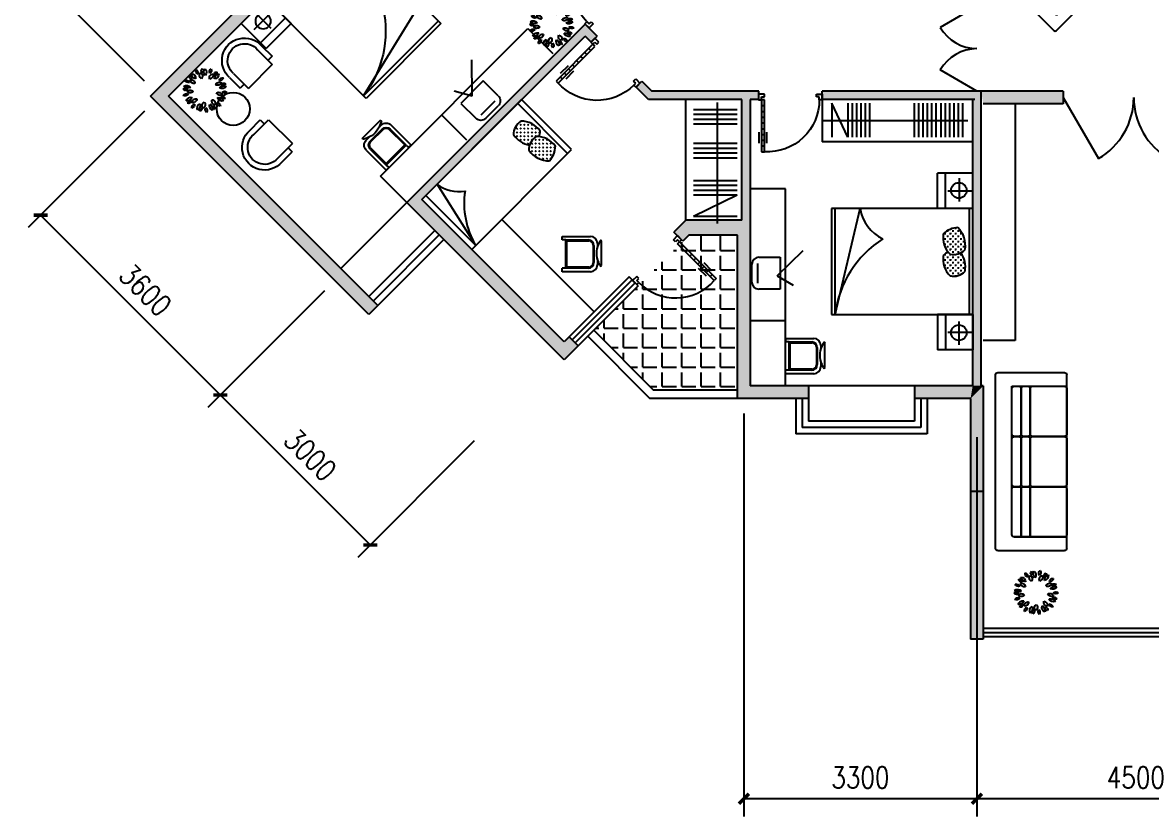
# Model space of a CAD drawing. Header units: millimetres. Extents: x 1356 to 40183, y 573 to 20768.
# Drawn here: x 1356 to 17340, y 573 to 11805 of the extents above; entities that cross this region are included whole.
import ezdxf
from ezdxf.enums import TextEntityAlignment as Align

# ---------------------------------------------------------------- set-up
doc = ezdxf.new("R2010")
doc.units = ezdxf.units.MM
for name, color, linetype in [('BL', 7, 'Continuous'), ('DIM', 15, 'Continuous'), ('H', 13, 'Continuous'), ('J', 7, 'Continuous'), ('OA_FURNITURE', 7, 'Continuous'), ('PUB_H', 13, 'Continuous'), ('W', 2, 'Continuous'), ('WALL', 4, 'Continuous'), ('WINDOW_TEXT', 7, 'Continuous')]:
    doc.layers.add(name, color=color, linetype=linetype)
doc.styles.add('DIM_FONT', font='SIMPLEX.shx', dxfattribs={"width": 0.8})
doc.styles.add('SIMPLEX', font='SIMPLEX.SHX')
doc.styles.get("Standard").update_dxf_attribs({"font": 'arial.ttf'})
doc.dimstyles.new('DIMN', dxfattribs={"dimtxt": 300, "dimasz": 1, "dimexe": 250, "dimexo": 300, "dimgap": 150, "dimtad": 1, "dimdec": 0, "dimdsep": 46, "dimtxsty": 'DIM_FONT', "dimblk": '_DIMX', "dimblk1": 'ARCHTICK', "dimblk2": 'ARCHTICK', "dimcen": 0.1, "dimclrt": 7, "dimadec": 0, "dimazin": 0, "dimtfac": 1, "dimtdec": 0, "dimtix": 1, "dimtmove": 2, "dimatfit": 3, "dimldrblk": '_DIMX', "dimfxl": 1, "dimtolj": 1, "dimtzin": 0, "dimarcsym": 0})

# ---------------------------------------------------------------- blocks, each defined once
blk = doc.blocks.new('_DIMX')
at = {"const_width": 50}
blk.add_lwpolyline([(-70, -70), (70, 70)], dxfattribs=at)
blk = doc.blocks.new('*D70')
at = {"layer": 'DEFPOINTS', "color": 0, "transparency": 16777216}
for p in [(14869, 6241), (19369, 6241), (14869, 823)]:
    blk.add_point(p, dxfattribs=at)
at = {"layer": 'DIM', "color": 0, "lineweight": -2, "transparency": 16777216}
for p, q in [((14869, 5941), (14869, 573)), ((19369, 5941), (19369, 573)), ((19368, 823), (14870, 823))]:
    blk.add_line(p, q, dxfattribs=at)
at = {"layer": 'DIM', "color": 0, "lineweight": -2, "transparency": 16777216, "rotation": 180}
blk.add_blockref('_DIMX', (14869, 823), dxfattribs=at)
at = {"layer": 'DIM', "color": 0, "lineweight": -2, "transparency": 16777216}
blk.add_blockref('_DIMX', (19369, 823), dxfattribs=at)
at = {"layer": 'DIM', "color": 7, "transparency": 16777216, "insert": (17119, 1123), "char_height": 300, "attachment_point": 5, "style": 'DIM_FONT'}
blk.add_mtext('\\A1;4500', dxfattribs=at)
blk = doc.blocks.new('_ARCHTICK')
at = {"color": 0, "linetype": 'ByBlock', "const_width": 0.15}
blk.add_lwpolyline([(-0.5, -0.5), (0.5, 0.5)], dxfattribs=at)
blk = doc.blocks.new('*D71')
at = {"layer": 'DEFPOINTS', "color": 0, "transparency": 16777216}
for p in [(11569, 6576), (14869, 6241), (11569, 823)]:
    blk.add_point(p, dxfattribs=at)
at = {"layer": 'DIM', "color": 0, "lineweight": -2, "transparency": 16777216}
for p, q in [((11569, 6276), (11569, 573)), ((14869, 5941), (14869, 573)), ((14868, 823), (11570, 823))]:
    blk.add_line(p, q, dxfattribs=at)
at = {"layer": 'DIM', "color": 0, "lineweight": -2, "transparency": 16777216, "rotation": 180}
blk.add_blockref('_DIMX', (11569, 823), dxfattribs=at)
at = {"layer": 'DIM', "color": 0, "lineweight": -2, "transparency": 16777216}
blk.add_blockref('_DIMX', (14869, 823), dxfattribs=at)
at = {"layer": 'DIM', "color": 7, "transparency": 16777216, "insert": (13219, 1123), "char_height": 300, "attachment_point": 5, "style": 'DIM_FONT'}
blk.add_mtext('\\A1;3300', dxfattribs=at)
blk = doc.blocks.new('M_F22')
for centre, radius, start, end in [((-1680, 1042), 339, 2.86392, 98.57818), ((-1340, 1458), 399, 191.70154, 269.74057), ((-745, 1661), 486, 170.70899, 259.10644), ((-1409, 1198), 573, 358.65709, 71.15834), ((-704, 1829), 307, 163.4613, 255.43295), ((-1018, 1651), 266, 333.31145, 85.5828), ((-242, 1523), 417, 160.50355, 255.32847), ((-684, 1289), 376, 333.2488, 82.58322), ((-63, 1991), 399, 151.70154, 229.74057), ((-591, 1891), 339, 322.86392, 58.57818), ((523, 1764), 486, 130.70899, 219.10644), ((-284, 1836), 573, 318.65709, 31.15834), ((662, 1865), 307, 123.4613, 215.43295), ((819, 1335), 417, 120.50355, 215.32847), ((307, 1931), 266, 293.31145, 45.5828), ((331, 1439), 376, 293.2488, 42.58322), ((1257, 1578), 399, 111.70154, 189.74057), ((788, 1841), 339, 282.86392, 18.57818), ((1560, 1027), 486, 90.70899, 179.10644), ((988, 1601), 573, 278.65709, 351.15834), ((1732, 1016), 307, 83.4613, 175.43295), ((1502, 1294), 266, 253.31145, 5.5828), ((-1969, -307), 339, 42.86392, 138.57818), ((-1861, -14), 573, 38.65709, 111.15834), ((-1651, 768), 486, 210.70899, 299.10644), ((-1853, 584), 266, 13.31145, 125.5828), ((-1727, 923), 307, 203.4613, 295.43295), ((-1364, 522), 376, 13.2488, 122.58322), ((-1177, 985), 417, 200.50355, 295.32847), ((1511, 508), 417, 80.50355, 175.32847), ((1204, 902), 376, 253.2488, 2.58322), ((1881, -204), 486, 50.70899, 139.10644), ((1812, 603), 573, 238.65709, 311.15834), ((2003, 413), 399, 71.70154, 149.74057), ((1813, 916), 339, 242.86392, 338.57818), ((-1976, 230), 399, 231.70154, 309.74057), ((-1807, -769), 266, 53.31145, 165.5828), ((-1928, -429), 307, 243.4613, 335.43295), ((-1429, -1233), 573, 78.65709, 151.15834), ((-1770, -498), 486, 250.70899, 339.10644), ((-1393, -503), 376, 53.2488, 162.58322), ((-1547, -28), 417, 240.50355, 335.32847), ((-756, -1306), 376, 93.2488, 202.58322), ((-1179, -1041), 417, 280.50355, 15.32847), ((1151, -1025), 376, 173.2488, 282.58322), ((816, -1395), 417, 0.50355, 95.32847), ((1510, -570), 417, 40.50355, 135.32847), ((1528, -71), 376, 213.2488, 322.58322), ((1335, -1353), 486, 10.70899, 99.10644), ((1801, -691), 573, 198.65709, 271.15834), ((1825, -959), 399, 31.70154, 109.74057), ((2003, -452), 339, 202.86392, 298.57818), ((2005, -323), 307, 43.4613, 135.43295), ((2009, 38), 266, 213.31145, 325.5828), ((-1323, -1527), 339, 82.86392, 178.57818), ((-1674, -1120), 399, 271.70154, 349.74057), ((-902, -1777), 266, 93.31145, 205.5828), ((-1213, -1593), 307, 283.4613, 15.43295), ((-314, -1889), 573, 118.65709, 191.15834), ((-1048, -1545), 486, 290.70899, 19.10644), ((-44, -2046), 339, 122.86392, 218.57818), ((-574, -1959), 399, 311.70154, 29.74057), ((249, -1512), 376, 133.2488, 242.58322), ((-246, -1581), 417, 320.50355, 55.32847), ((439, -1967), 266, 133.31145, 245.5828), ((83, -2026), 307, 323.4613, 55.43295), ((962, -1675), 573, 158.65709, 231.15834), ((179, -1883), 486, 330.70899, 59.10644), ((1270, -1621), 339, 162.86392, 258.57818), ((808, -1896), 399, 351.70154, 69.74057), ((1589, -1250), 266, 173.31145, 285.5828), ((1354, -1524), 307, 3.4613, 95.43295)]:
    blk.add_arc(centre, radius, start, end)
at = {"width": 0.8, "flags": 9}
for tag in ['XSIZE', 'YSIZE']:
    blk.add_attdef(tag, (0, 0), '', height=0.5, dxfattribs=at)
blk = doc.blocks.new('80217103047940')
for p, q in [((-1955, 60), (1955, 60)), ((-1955, 0), (1955, 0)), ((-1955, -60), (1955, -60))]:
    blk.add_line(p, q)
at = {"style": 'SIMPLEX', "flags": 9}
blk.add_attdef('A', text='', height=1, dxfattribs=at).set_placement((0, 0), align=Align.MIDDLE)
blk = doc.blocks.new('*D72')
at = {"layer": 'DEFPOINTS', "color": 0, "transparency": 16777216}
for p in [(5842, 8220), (4157, 6535), (7963, 6098)]:
    blk.add_point(p, dxfattribs=at)
at = {"layer": 'DIM', "color": 0, "lineweight": -2, "transparency": 16777216}
for p, q in [((5630, 8008), (3980, 6358)), ((6278, 4414), (4158, 6534)), ((7751, 5886), (6102, 4237))]:
    blk.add_line(p, q, dxfattribs=at)
for p, rotation in [((4157, 6535), 135), ((6278, 4414), 315)]:
    blk.add_blockref('_DIMX', p, dxfattribs=dict(at, rotation=rotation))
at = {"layer": 'DIM', "color": 7, "transparency": 16777216, "insert": (5430, 5686), "char_height": 300, "attachment_point": 5, "rotation": 315, "style": 'DIM_FONT'}
blk.add_mtext('\\A1;3000', dxfattribs=at)
blk = doc.blocks.new('*X14')
at = {"color": 0}
for p, q in [((284850, 2250), (284869, 2250)), ((284859, 2241), (284859, 2259)), ((284888, 2288), (284906, 2288)), ((284897, 2278), (284897, 2297)), ((284925, 2250), (284944, 2250)), ((284933, 2325), (284944, 2325)), ((284934, 2316), (284934, 2326)), ((284934, 2241), (284934, 2259)), ((284962, 2288), (284981, 2288)), ((284972, 2278), (284972, 2297)), ((285000, 2325), (285019, 2325)), ((285000, 2250), (285019, 2250)), ((285009, 2316), (285009, 2334)), ((285009, 2241), (285009, 2259)), ((285038, 2288), (285056, 2288)), ((285047, 2278), (285047, 2297)), ((285075, 2325), (285094, 2325)), ((285075, 2250), (285094, 2250)), ((285084, 2316), (285084, 2334)), ((285084, 2241), (285084, 2259)), ((285112, 2288), (285131, 2288)), ((285122, 2278), (285122, 2297)), ((285150, 2250), (285169, 2250)), ((285159, 2241), (285159, 2259)), ((285188, 2288), (285206, 2288)), ((285197, 2278), (285197, 2297)), ((285225, 2250), (285244, 2250)), ((285234, 2316), (285234, 2323)), ((285234, 2241), (285234, 2259)), ((285240, 2325), (285244, 2325)), ((285262, 2288), (285281, 2288)), ((285272, 2278), (285272, 2297)), ((285300, 2325), (285319, 2325)), ((285300, 2250), (285319, 2250)), ((285309, 2316), (285309, 2334)), ((285309, 2241), (285309, 2259)), ((285338, 2288), (285356, 2288)), ((285347, 2278), (285347, 2297)), ((285375, 2325), (285394, 2325)), ((285375, 2250), (285394, 2250)), ((285384, 2316), (285384, 2334)), ((285384, 2241), (285384, 2259)), ((285412, 2288), (285431, 2288)), ((285422, 2278), (285422, 2297)), ((285450, 2325), (285452, 2325)), ((285450, 2250), (285469, 2250)), ((285459, 2316), (285459, 2316)), ((285459, 2241), (285459, 2259)), ((284817, 2212), (284831, 2212)), ((284822, 2203), (284822, 2222)), ((284850, 2175), (284869, 2175)), ((284856, 2100), (284869, 2100)), ((284859, 2166), (284859, 2184)), ((284859, 2094), (284859, 2109)), ((284888, 2212), (284906, 2212)), ((284888, 2138), (284906, 2138)), ((284897, 2203), (284897, 2222)), ((284897, 2128), (284897, 2147)), ((284925, 2175), (284944, 2175)), ((284925, 2100), (284944, 2100)), ((284934, 2166), (284934, 2184)), ((284934, 2091), (284934, 2109)), ((284962, 2212), (284981, 2212)), ((284962, 2138), (284981, 2138)), ((284972, 2203), (284972, 2222)), ((284972, 2128), (284972, 2147)), ((285000, 2175), (285019, 2175)), ((285000, 2100), (285019, 2100)), ((285009, 2166), (285009, 2184)), ((285009, 2091), (285009, 2109)), ((285038, 2212), (285056, 2212)), ((285038, 2138), (285056, 2138)), ((285047, 2203), (285047, 2222)), ((285047, 2128), (285047, 2147)), ((285075, 2175), (285094, 2175)), ((285075, 2100), (285094, 2100)), ((285084, 2166), (285084, 2184)), ((285084, 2091), (285084, 2109)), ((285112, 2212), (285131, 2212)), ((285112, 2138), (285131, 2138)), ((285122, 2203), (285122, 2222)), ((285122, 2128), (285122, 2147)), ((285150, 2175), (285169, 2175)), ((285150, 2100), (285151, 2100)), ((285159, 2166), (285159, 2184)), ((285159, 2106), (285159, 2109)), ((285163, 2100), (285169, 2100)), ((285188, 2212), (285206, 2212)), ((285188, 2138), (285206, 2138)), ((285197, 2203), (285197, 2222)), ((285197, 2128), (285197, 2147)), ((285225, 2175), (285244, 2175)), ((285225, 2100), (285244, 2100)), ((285234, 2166), (285234, 2184)), ((285234, 2091), (285234, 2109)), ((285262, 2212), (285281, 2212)), ((285262, 2138), (285281, 2138)), ((285272, 2203), (285272, 2222)), ((285272, 2128), (285272, 2147)), ((285300, 2175), (285319, 2175)), ((285300, 2100), (285319, 2100)), ((285309, 2166), (285309, 2184)), ((285309, 2091), (285309, 2109)), ((285338, 2212), (285356, 2212)), ((285338, 2138), (285356, 2138)), ((285347, 2203), (285347, 2222)), ((285347, 2128), (285347, 2147)), ((285375, 2175), (285394, 2175)), ((285375, 2100), (285394, 2100)), ((285384, 2166), (285384, 2184)), ((285384, 2091), (285384, 2109)), ((285412, 2212), (285431, 2212)), ((285412, 2138), (285431, 2138)), ((285422, 2203), (285422, 2222)), ((285422, 2128), (285422, 2147)), ((285450, 2175), (285469, 2175)), ((285450, 2100), (285458, 2100)), ((285459, 2166), (285459, 2184)), ((285459, 2101), (285459, 2109)), ((285488, 2212), (285500, 2212)), ((285488, 2138), (285497, 2138)), ((285497, 2203), (285497, 2222)), ((285497, 2138), (285497, 2147)), ((284888, 2062), (284906, 2062)), ((284897, 2053), (284897, 2072)), ((284962, 2062), (284981, 2062)), ((284972, 2053), (284972, 2072)), ((285038, 2062), (285056, 2062)), ((285047, 2053), (285047, 2072)), ((285188, 2062), (285206, 2062)), ((285197, 2053), (285197, 2072)), ((285262, 2062), (285281, 2062)), ((285272, 2053), (285272, 2072)), ((285338, 2062), (285356, 2062)), ((285347, 2053), (285347, 2072))]:
    blk.add_line(p, q, dxfattribs=at)
blk = doc.blocks.new('_C2ZTH')
for p, q in [((-500, 750), (-500, 1250)), ((0, 1250), (-500, 1250)), ((-385, 750), (-385, 1250)), ((-191, 1178), (-191, 849)), ((0, 750), (0, 1250)), ((-353, 1001), (2, 1001)), ((0, 750), (-500, 750)), ((0, -750), (-500, -750)), ((-500, -750), (-500, -1250)), ((-385, -750), (-385, -1250)), ((0, -750), (0, -1250)), ((-191, -1178), (-191, -849)), ((-353, -1001), (2, -1001)), ((0, -1250), (-500, -1250))]:
    blk.add_line(p, q)
for centre in [(-196, 1006), (-196, -1006)]:
    blk.add_circle(centre, 110)
at = {"layer": 'J'}
for p, q in [((-2000, 750), (-2000, -750)), ((0, 750), (-2000, 750)), ((-1950, -750), (-1594, 750)), ((-1950, -750), (-1950, 750)), ((-50, 750), (-50, -750)), ((0, -750), (0, 750)), ((-2000, -750), (0, -750))]:
    blk.add_line(p, q, dxfattribs=at)
for centre, radius, start, end in [((-1023, 844), 578, 189.3238, 244.457), ((-194, 156), 326, 92.7966, 133.2149), ((-458, 228), 354, 350.3657, 45.5224), ((-468, -936), 1493, 122.587, 172.8499), ((-93, 341), 328, 170.9132, 225.9541), ((-270, 322), 222, 256.7256, 316.496), ((-93, 35), 328, 170.9132, 225.9541), ((-194, -151), 326, 118.3278, 133.2149), ((-458, -78), 354, 350.3657, 34.9896), ((-270, 15), 222, 256.7256, 316.496)]:
    blk.add_arc(centre, radius, start, end, dxfattribs=at)
at = {"layer": 'J', "rotation": 270}
blk.add_blockref('*X14', (-2455, 285295), dxfattribs=at)
at = {"style": 'DIM_FONT', "width": 0.8, "flags": 9}
for tag in ['XSIZE', 'YSIZE']:
    blk.add_attdef(tag, (0, 0), '', height=0.5, dxfattribs=at)
blk = doc.blocks.new('*X20')
at = {"color": 0}
for p, q in [((284850, 2250), (284869, 2250)), ((284859, 2241), (284859, 2259)), ((284888, 2288), (284906, 2288)), ((284897, 2278), (284897, 2297)), ((284925, 2250), (284944, 2250)), ((284933, 2325), (284944, 2325)), ((284934, 2316), (284934, 2326)), ((284934, 2241), (284934, 2259)), ((284962, 2288), (284981, 2288)), ((284972, 2278), (284972, 2297)), ((285000, 2325), (285019, 2325)), ((285000, 2250), (285019, 2250)), ((285009, 2316), (285009, 2334)), ((285009, 2241), (285009, 2259)), ((285038, 2288), (285056, 2288)), ((285047, 2278), (285047, 2297)), ((285075, 2325), (285094, 2325)), ((285075, 2250), (285094, 2250)), ((285084, 2316), (285084, 2334)), ((285084, 2241), (285084, 2259)), ((285112, 2288), (285131, 2288)), ((285122, 2278), (285122, 2297)), ((285150, 2250), (285169, 2250)), ((285159, 2241), (285159, 2259)), ((285188, 2288), (285206, 2288)), ((285197, 2278), (285197, 2297)), ((285225, 2250), (285244, 2250)), ((285234, 2316), (285234, 2323)), ((285234, 2241), (285234, 2259)), ((285240, 2325), (285244, 2325)), ((285262, 2288), (285281, 2288)), ((285272, 2278), (285272, 2297)), ((285300, 2325), (285319, 2325)), ((285300, 2250), (285319, 2250)), ((285309, 2316), (285309, 2334)), ((285309, 2241), (285309, 2259)), ((285338, 2288), (285356, 2288)), ((285347, 2278), (285347, 2297)), ((285375, 2325), (285394, 2325)), ((285375, 2250), (285394, 2250)), ((285384, 2316), (285384, 2334)), ((285384, 2241), (285384, 2259)), ((285412, 2288), (285431, 2288)), ((285422, 2278), (285422, 2297)), ((285450, 2325), (285452, 2325)), ((285450, 2250), (285469, 2250)), ((285459, 2316), (285459, 2316)), ((285459, 2241), (285459, 2259)), ((284817, 2212), (284831, 2212)), ((284822, 2203), (284822, 2222)), ((284850, 2175), (284869, 2175)), ((284856, 2100), (284869, 2100)), ((284859, 2166), (284859, 2184)), ((284859, 2094), (284859, 2109)), ((284888, 2212), (284906, 2212)), ((284888, 2138), (284906, 2138)), ((284897, 2203), (284897, 2222)), ((284897, 2128), (284897, 2147)), ((284925, 2175), (284944, 2175)), ((284925, 2100), (284944, 2100)), ((284934, 2166), (284934, 2184)), ((284934, 2091), (284934, 2109)), ((284962, 2212), (284981, 2212)), ((284962, 2138), (284981, 2138)), ((284972, 2203), (284972, 2222)), ((284972, 2128), (284972, 2147)), ((285000, 2175), (285019, 2175)), ((285000, 2100), (285019, 2100)), ((285009, 2166), (285009, 2184)), ((285009, 2091), (285009, 2109)), ((285038, 2212), (285056, 2212)), ((285038, 2138), (285056, 2138)), ((285047, 2203), (285047, 2222)), ((285047, 2128), (285047, 2147)), ((285075, 2175), (285094, 2175)), ((285075, 2100), (285094, 2100)), ((285084, 2166), (285084, 2184)), ((285084, 2091), (285084, 2109)), ((285112, 2212), (285131, 2212)), ((285112, 2138), (285131, 2138)), ((285122, 2203), (285122, 2222)), ((285122, 2128), (285122, 2147)), ((285150, 2175), (285169, 2175)), ((285150, 2100), (285151, 2100)), ((285159, 2166), (285159, 2184)), ((285159, 2106), (285159, 2109)), ((285163, 2100), (285169, 2100)), ((285188, 2212), (285206, 2212)), ((285188, 2138), (285206, 2138)), ((285197, 2203), (285197, 2222)), ((285197, 2128), (285197, 2147)), ((285225, 2175), (285244, 2175)), ((285225, 2100), (285244, 2100)), ((285234, 2166), (285234, 2184)), ((285234, 2091), (285234, 2109)), ((285262, 2212), (285281, 2212)), ((285262, 2138), (285281, 2138)), ((285272, 2203), (285272, 2222)), ((285272, 2128), (285272, 2147)), ((285300, 2175), (285319, 2175)), ((285300, 2100), (285319, 2100)), ((285309, 2166), (285309, 2184)), ((285309, 2091), (285309, 2109)), ((285338, 2212), (285356, 2212)), ((285338, 2138), (285356, 2138)), ((285347, 2203), (285347, 2222)), ((285347, 2128), (285347, 2147)), ((285375, 2175), (285394, 2175)), ((285375, 2100), (285394, 2100)), ((285384, 2166), (285384, 2184)), ((285384, 2091), (285384, 2109)), ((285412, 2212), (285431, 2212)), ((285412, 2138), (285431, 2138)), ((285422, 2203), (285422, 2222)), ((285422, 2128), (285422, 2147)), ((285450, 2175), (285469, 2175)), ((285450, 2100), (285458, 2100)), ((285459, 2166), (285459, 2184)), ((285459, 2101), (285459, 2109)), ((285488, 2212), (285500, 2212)), ((285488, 2138), (285497, 2138)), ((285497, 2203), (285497, 2222)), ((285497, 2138), (285497, 2147)), ((284888, 2062), (284906, 2062)), ((284897, 2053), (284897, 2072)), ((284962, 2062), (284981, 2062)), ((284972, 2053), (284972, 2072)), ((285038, 2062), (285056, 2062)), ((285047, 2053), (285047, 2072)), ((285188, 2062), (285206, 2062)), ((285197, 2053), (285197, 2072)), ((285262, 2062), (285281, 2062)), ((285272, 2053), (285272, 2072)), ((285338, 2062), (285356, 2062)), ((285347, 2053), (285347, 2072))]:
    blk.add_line(p, q, dxfattribs=at)
blk = doc.blocks.new('RECTANG')
for p, q in [((1, 1), (0, 1)), ((0, 1), (0, 0)), ((1, 0), (1, 1)), ((0, 0), (1, 0))]:
    blk.add_line(p, q)
blk = doc.blocks.new('_C1LMW')
for p, q in [((-1000, -80), (0, -305)), ((-1000, -80), (0, -80)), ((0, -1920), (-1000, -1920))]:
    blk.add_line(p, q)
for centre, radius, start, end in [((-1289, -1215), 1171, 36.5169, 75.7062), ((81, -828), 530, 98.7955, 144.0982), ((-348, -518), 4.547473508864641e-13, 270, 343.0338), ((-639, -1913), 354, 80.3657, 135.5224), ((-733, -1725), 222, 346.7256, 46.496), ((-332, -1913), 354, 80.3657, 124.9896), ((-426, -1725), 222, 346.7256, 46.496), ((-566, -1649), 326, 182.7966, 223.2149), ((-752, -1548), 328, 260.9132, 315.9541)]:
    blk.add_arc(centre, radius, start, end)
at = {"layer": 'J'}
for centre, radius, start, end in [((-260, -1649), 326, 208.3278, 223.2149), ((-445, -1548), 328, 260.9132, 315.9541)]:
    blk.add_arc(centre, radius, start, end, dxfattribs=at)
at = {"xscale": 1999.996, "yscale": 999.998, "zscale": 1999.996, "rotation": 90}
blk.add_blockref('RECTANG', (0, -2000), dxfattribs=at)
blk.add_blockref('*X20', (-285705, -3910))
at = {"style": 'DIM_FONT', "width": 0.8, "flags": 9}
for tag in ['XSIZE', 'YSIZE']:
    blk.add_attdef(tag, (0, 0), '', height=0.5, dxfattribs=at)
blk = doc.blocks.new('80216165507700')
for p, q in [((-660, 90), (660, 90)), ((-660, 0), (660, 0)), ((-660, -90), (660, -90))]:
    blk.add_line(p, q)
at = {"style": 'SIMPLEX', "flags": 9}
blk.add_attdef('A', text='', height=1, dxfattribs=at).set_placement((0, 0), align=Align.MIDDLE)
blk = doc.blocks.new('*D76')
at = {"layer": 'DEFPOINTS', "color": 0, "transparency": 16777216}
for p in [(3296, 10765), (1611, 9081), (5842, 8220)]:
    blk.add_point(p, dxfattribs=at)
at = {"layer": 'DIM', "color": 0, "lineweight": -2, "transparency": 16777216}
for p, q in [((3084, 10553), (1435, 8904)), ((4156, 6536), (1612, 9080)), ((5630, 8008), (3980, 6358))]:
    blk.add_line(p, q, dxfattribs=at)
for p, rotation in [((1611, 9081), 134.9999999999954), ((4157, 6535), 314.9999999999954)]:
    blk.add_blockref('_DIMX', p, dxfattribs=dict(at, rotation=rotation))
at = {"layer": 'DIM', "color": 7, "transparency": 16777216, "insert": (3096, 8020), "char_height": 300, "attachment_point": 5, "rotation": 315, "style": 'DIM_FONT'}
blk.add_mtext('\\A1;3600', dxfattribs=at)
blk = doc.blocks.new('M_C9')
at = {"linetype": 'Continuous'}
for p, q in [((168, 317), (-176, 317)), ((-174, 294), (-130, 273)), ((-142, 259), (-92, 259)), ((-119, 197), (132, 197)), ((-112, 209), (128, 209)), ((88, 259), (158, 259)), ((166, 294), (122, 273)), ((-242, -239), (-242, 159)), ((-192, -191), (-192, 129)), ((-179, -174), (-179, 137)), ((192, 137), (192, -174)), ((208, 129), (208, -191)), ((258, 159), (258, -241)), ((-192, -239), (-242, -239)), ((-192, -191), (-192, -239)), ((208, -191), (-192, -191)), ((192, -174), (-179, -174)), ((258, -241), (207, -241)), ((208, -191), (208, -241))]:
    blk.add_line(p, q, dxfattribs=at)
for centre, radius, start, end in [((-142, 159), 100, 90, 180), ((-112, 129), 80, 90, 180), ((-174, 306), 12.2, 98.7908, 276.7415), ((-119, 137), 60, 90, 180), ((-3, 541), 297, 244.7295, 295.1128), ((128, 129), 80, 0, 90), ((132, 137), 60, 0, 90), ((158, 159), 100, 0, 90), ((166, 306), 12.2, 263.2585, 81.2092)]:
    blk.add_arc(centre, radius, start, end, dxfattribs=at)
at = {"width": 0.8, "flags": 9}
for tag in ['XSIZE', 'YSIZE']:
    blk.add_attdef(tag, (0, 0), '', height=0.5, dxfattribs=at)
blk = doc.blocks.new('M_C3')
for p, q in [((-319, 296), (-319, 84)), ((-239, 296), (-239, 0)), ((239, 296), (239, 0)), ((319, 296), (319, 84)), ((-319, 84), (-239, 84)), ((-239, 0), (239, 0)), ((239, 84), (319, 84))]:
    blk.add_line(p, q)
for radius, start, end in [(320, 356.4494, 183.5506), (240, 355.2636, 184.7364)]:
    blk.add_arc((0, 316), radius, start, end)
at = {"width": 0.8, "flags": 9}
for tag in ['YSIZE', 'XSIZE', 'XSIZE', 'YSIZE']:
    blk.add_attdef(tag, (0, 0), '', height=0.5, dxfattribs=at)
blk = doc.blocks.new('M_C31NFU')
at = {"layer": 'OA_FURNITURE'}
for p, q in [((-433, 755), (-433, 25)), ((392, 780), (-408, 780)), ((417, 755), (417, 25)), ((242, 600), (-258, 600)), ((267, 575), (267, 0)), ((392, 0), (-408, 0))]:
    blk.add_line(p, q, dxfattribs=at)
for points in [[(242, 600), (-258, 600, 0.414214), (-283, 575), (-283, 525, 0.414214), (-258, 500), (242, 500, 0.414214), (267, 525), (267, 575, 0.414214)], [(242, 500), (-258, 500, 0.414214), (-283, 475), (-283, 425, 0.414214), (-258, 400), (242, 400, 0.414214), (267, 425), (267, 475, 0.414214)], [(242, 400), (-258, 400, 0.414214), (-283, 375), (-283, 25, 0.414214), (-258, 0), (242, 0, 0.414214), (267, 25), (267, 375, 0.414214)]]:
    blk.add_lwpolyline(points, format="xyb", close=True, dxfattribs=at)
for centre, start, end in [((-408, 755), 90, 180), ((392, 755), 0, 90), ((242, 575), 0, 90), ((-408, 25), 180, 270), ((392, 25), 270, 0)]:
    blk.add_arc(centre, 25, start, end, dxfattribs=at)
at = {"style": 'DIM_FONT', "width": 0.8, "flags": 9}
for tag in ['XSIZE', 'YSIZE']:
    blk.add_attdef(tag, (0, 0), '', height=0.5, dxfattribs=at)
blk = doc.blocks.new('M_A24LXR')
for p, q in [((-0.455, 0.071), (-0.455, 0.888)), ((-0.455, 0.888), (-0.41, 0.888)), ((-0.41, 0.888), (-0.41, 0.071)), ((-0.494, 0.753), (-0.494, 0.578)), ((-0.455, 0.797), (-0.41, 0.797)), ((-0.371, 0.753), (-0.371, 0.578)), ((-0.455, 0.707), (-0.41, 0.707)), ((-0.455, 0.616), (-0.41, 0.616)), ((-0.455, 0.525), (-0.41, 0.525)), ((-0.455, 0.434), (-0.41, 0.434)), ((-0.455, 0.343), (-0.41, 0.343)), ((-0.455, 0.253), (-0.41, 0.253)), ((-0.501, 0.071), (-0.455, 0.071)), ((-0.501, -0.02), (-0.501, 0.071)), ((-0.455, 0.162), (-0.41, 0.162)), ((-0.41, 0.071), (-0.455, 0.071)), ((-0.455, 0.071), (-0.455, 0.026)), ((-0.455, 0.026), (-0.41, 0.026)), ((-0.41, 0.026), (-0.41, -0.02)), ((0.453, 0.026), (0.407, 0.026)), ((0.407, 0.026), (0.407, -0.02)), ((0.498, 0.071), (0.453, 0.071)), ((0.453, 0.071), (0.453, 0.026)), ((0.498, -0.02), (0.498, 0.071)), ((-0.501, -0.02), (-0.501, -0.02)), ((-0.41, -0.02), (-0.501, -0.02)), ((0.407, -0.02), (0.498, -0.02)), ((0.498, -0.02), (0.498, -0.02))]:
    blk.add_line(p, q)
blk.add_arc((-0.364, 0.072), 0.817, 359.9115, 93.1848)
blk = doc.blocks.new('*X27')
at = {"color": 0}
for p, q in [((273075, -5225), (273075, -5109.293615)), ((273350, -5225), (273350, -5025)), ((273625, -5225), (273625, -5025)), ((272959.293615, -5225), (273000, -5225)), ((273075, -5225), (273275, -5225)), ((273350, -5225), (273550, -5225)), ((273625, -5225), (273825, -5225)), ((272800, -5500), (272800, -5384.293615)), ((273075, -5500), (273075, -5300)), ((273350, -5500), (273350, -5300)), ((273625, -5500), (273625, -5300)), ((272684.293615, -5500), (272725, -5500)), ((272800, -5500), (273000, -5500)), ((272800, -5775), (272800, -5575)), ((273075, -5500), (273275, -5500)), ((273075, -5775), (273075, -5575)), ((273350, -5500), (273550, -5500)), ((273350, -5775), (273350, -5575)), ((273625, -5500), (273825, -5500)), ((273625, -5775), (273625, -5575)), ((272525, -5775), (272525, -5659.293615)), ((272409.293615, -5775), (272450, -5775)), ((272525, -5775), (272725, -5775)), ((272525, -6050), (272525, -5850)), ((272800, -5775), (273000, -5775)), ((272800, -6050), (272800, -5850)), ((273075, -5775), (273275, -5775)), ((273075, -6050), (273075, -5850)), ((273350, -5775), (273550, -5775)), ((273350, -6050), (273350, -5850)), ((273625, -5775), (273825, -5775)), ((273625, -6050), (273625, -5850)), ((272134.293615, -6050), (272175, -6050)), ((272250, -6050), (272250, -5934.293615)), ((272250, -6050), (272450, -6050)), ((272525, -6050), (272725, -6050)), ((272800, -6050), (273000, -6050)), ((273075, -6050), (273275, -6050)), ((273350, -6050), (273550, -6050)), ((273625, -6050), (273825, -6050)), ((271975, -6325), (271975, -6209.293615)), ((272250, -6325), (272250, -6125)), ((272525, -6325), (272525, -6125)), ((272800, -6325), (272800, -6125)), ((273075, -6325), (273075, -6125)), ((273350, -6325), (273350, -6125)), ((273625, -6325), (273625, -6125)), ((271859.293615, -6325), (271900, -6325)), ((271975, -6325), (272175, -6325)), ((272250, -6325), (272450, -6325)), ((272525, -6325), (272725, -6325)), ((272800, -6325), (273000, -6325)), ((273075, -6325), (273275, -6325)), ((273350, -6325), (273550, -6325)), ((273625, -6325), (273825, -6325)), ((271975, -6500.983004), (271975, -6400)), ((272250, -6600), (272250, -6400)), ((272525, -6600), (272525, -6400)), ((272800, -6600), (272800, -6400)), ((273075, -6600), (273075, -6400)), ((273350, -6600), (273350, -6400)), ((273625, -6600), (273625, -6400)), ((272074.016996, -6600), (272175, -6600)), ((272250, -6600), (272450, -6600)), ((272250, -6775.983004), (272250, -6675)), ((272525, -6600), (272725, -6600)), ((272525, -6875), (272525, -6675)), ((272800, -6600), (273000, -6600)), ((272800, -6875), (272800, -6675)), ((273075, -6600), (273275, -6600)), ((273075, -6875), (273075, -6675)), ((273350, -6600), (273550, -6600)), ((273350, -6875), (273350, -6675)), ((273625, -6600), (273825, -6600)), ((273625, -6875), (273625, -6675)), ((272349.016996, -6875), (272450, -6875)), ((272525, -6875), (272725, -6875)), ((272525, -7050.983004), (272525, -6950)), ((272800, -6875), (273000, -6875)), ((272800, -7150), (272800, -6950)), ((273075, -6875), (273275, -6875)), ((273075, -7150), (273075, -6950)), ((273350, -6875), (273550, -6875)), ((273350, -7150), (273350, -6950)), ((273625, -6875), (273825, -6875)), ((273625, -7150), (273625, -6950)), ((272624.016996, -7150), (272725, -7150)), ((272800, -7150), (273000, -7150)), ((273075, -7150), (273275, -7150)), ((273350, -7150), (273550, -7150)), ((273625, -7150), (273825, -7150))]:
    blk.add_line(p, q, dxfattribs=at)
blk = doc.blocks.new('M_C4')
for p, q in [((363, 169), (84, 169)), ((100, 250), (350, 250)), ((0, -150), (0, 150)), ((450, 150), (450, -150)), ((450, -150), (0, -150)), ((187, -107), (57, -336)), ((187, -107), (547, -475))]:
    blk.add_line(p, q)
for centre, start, end in [((100, 150), 90, 180), ((350, 150), 0, 90)]:
    blk.add_arc(centre, 100, start, end)
at = {"flags": 9}
for tag in ['XSIZE', 'YSIZE']:
    blk.add_attdef(tag, (0, 0), '', height=0.5, dxfattribs=at)
at = {"width": 0.8, "flags": 9}
for tag in ['YSIZE', 'XSIZE', 'XSIZE', 'YSIZE']:
    blk.add_attdef(tag, (225, -150), '', height=0.5, dxfattribs=at)
blk = doc.blocks.new('_WBLK')
for p, q in [((-0.5, 0.5), (0.5, 0.5)), ((0.5, 0.167), (-0.5, 0.167)), ((0.5, -0.167), (-0.5, -0.167)), ((-0.5, -0.5), (0.5, -0.5))]:
    blk.add_line(p, q)
at = {"layer": 'WINDOW_TEXT', "style": 'SIMPLEX', "flags": 9}
blk.add_attdef('A', text='', height=1, dxfattribs=at).set_placement((0, 1.5), align=Align.MIDDLE)
blk = doc.blocks.new('_B0MWI')
for p, q in [((-0.62, 3.278), (0.62, 3.278)), ((-0.62, 0.5), (-0.62, 3.278)), ((0.62, 0.5), (0.62, 3.278)), ((-0.56, 2.778), (0.56, 2.778)), ((-0.56, 0.5), (-0.56, 2.778)), ((0.56, 0.5), (0.56, 2.778)), ((-0.5, 2.278), (0.5, 2.278)), ((-0.5, 0.5), (-0.5, 2.278)), ((0.5, 0.5), (0.5, 2.278)), ((-0.5, -0.5), (0.5, -0.5))]:
    blk.add_line(p, q)
blk = doc.blocks.new('M_C34BMF')
at = {"layer": 'OA_FURNITURE'}
for p, q in [((-1058, -186), (-1058, 600)), ((-1031, 627), (1015, 627)), ((-896, 8), (-896, 627)), ((881, -19), (881, 627)), ((1042, -186), (1042, 600)), ((-869, -19), (881, -19)), ((-1031, -213), (1015, -213))]:
    blk.add_line(p, q, dxfattribs=at)
for points in [[(-869, 196), (-331, 196, 0.414214), (-304, 223), (-304, 600, 0.414214), (-331, 627), (-869, 627, 0.414214), (-896, 600), (-896, 223, 0.414214)], [(-277, 196), (261, 196, 0.414214), (288, 223), (288, 600, 0.414214), (261, 627), (-277, 627, 0.414214), (-304, 600), (-304, 223, 0.414214)], [(315, 196), (854, 196, 0.414214), (881, 223), (881, 600, 0.414214), (854, 627), (315, 627, 0.414214), (288, 600), (288, 223, 0.414214)], [(-869, 89), (-331, 89, 0.414214), (-304, 115), (-304, 169, 0.414214), (-331, 196), (-869, 196, 0.414214), (-896, 169), (-896, 115, 0.414214)], [(-277, 89), (261, 89, 0.414214), (288, 115), (288, 169, 0.414214), (261, 196), (-277, 196, 0.414214), (-304, 169), (-304, 115, 0.414214)], [(315, 89), (854, 89, 0.414214), (881, 115), (881, 169, 0.414214), (854, 196), (315, 196, 0.414214), (288, 169), (288, 115, 0.414214)], [(-869, -19), (-331, -19, 0.414214), (-304, 8), (-304, 62, 0.414214), (-331, 89), (-869, 89, 0.414214), (-896, 62), (-896, 8, 0.414214)], [(-277, -19), (261, -19, 0.414214), (288, 8), (288, 62, 0.414214), (261, 89), (-277, 89, 0.414214), (-304, 62), (-304, 8, 0.414214)], [(315, -19), (854, -19, 0.414214), (881, 8), (881, 62, 0.414214), (854, 89), (315, 89, 0.414214), (288, 62), (288, 8, 0.414214)]]:
    blk.add_lwpolyline(points, format="xyb", close=True, dxfattribs=at)
for centre, start, end in [((-1031, 600), 90, 180), ((1015, 600), 0, 90), ((-869, 8), 180, 270), ((854, 8), 270, 0), ((-1031, -186), 180, 270), ((1015, -186), 270, 0)]:
    blk.add_arc(centre, 26.9, start, end, dxfattribs=at)
at = {"style": 'DIM_FONT', "width": 0.8, "flags": 9}
for tag in ['XSIZE', 'YSIZE']:
    blk.add_attdef(tag, (0, 0), '', height=0.5, dxfattribs=at)
blk = doc.blocks.new('_DBLK1')
for p, q in [((-0.5, 0), (-0.25, -0.433)), ((0.5, 0), (0.25, -0.433))]:
    blk.add_line(p, q)
for centre, start, end in [((-0.5, 0), 300, 0), ((0.5, 0), 180, 240)]:
    blk.add_arc(centre, 0.5, start, end)
at = {"style": 'SIMPLEX', "flags": 9}
blk.add_attdef('A', text='', height=1, dxfattribs=at).set_placement((0, 1.5), align=Align.MIDDLE)

msp = doc.modelspace()

# ---------------------------------------------------------------- linework, layer by layer
at = {"layer": 'BL'}
for points in [[(11479.3, 6485.9), (10238.5, 6485.9), (9358.1, 7366.2)], [(11479.3, 6605.9), (10288.2, 6605.9), (9443, 7451.1)]]:
    msp.add_lwpolyline(points, dxfattribs=at)
at = {"layer": 'H'}
msp.add_line((6796.4, 9259.2), (6421.6, 9634), dxfattribs=at)
at = {"layer": 'J'}
for p, q in [((6421.6, 9634), (8508.8, 11721.2)), ((8508.8, 11721.2), (8862.4, 11367.6)), ((10748.2, 9010.8), (10748.2, 10715.9)), ((12679.3, 10715.9), (12679.3, 10115.9)), ((11472.7, 10572.4), (10855.7, 10572.4)), ((11192.8, 10675.2), (11192.8, 8961.7)), ((13040.1, 10184.9), (12816.6, 10665.2)), ((12816.6, 10665.2), (12816.6, 10184.9)), ((13040.1, 10665.2), (13040.1, 10184.9)), ((13101.5, 10665.2), (13101.5, 10184.9)), ((13163, 10665.2), (13163, 10184.9)), ((13224.4, 10665.2), (13224.4, 10184.9)), ((13285.9, 10665.2), (13285.9, 10184.9)), ((13347.3, 10665.2), (13347.3, 10184.9)), ((13978.6, 10665.2), (13978.6, 10184.9)), ((14040.1, 10665.2), (14040.1, 10184.9)), ((14101.5, 10665.2), (14101.5, 10184.9)), ((14163, 10665.2), (14163, 10184.9)), ((14224.4, 10665.2), (14224.4, 10184.9)), ((14285.9, 10665.2), (14285.9, 10184.9)), ((14358.5, 10665.2), (14358.5, 10184.9)), ((14419.9, 10665.2), (14419.9, 10184.9)), ((14481.4, 10665.2), (14481.4, 10184.9)), ((14542.8, 10665.2), (14542.8, 10184.9)), ((14604.3, 10665.2), (14604.3, 10184.9)), ((14665.7, 10665.2), (14665.7, 10184.9)), ((15409.3, 10655.9), (15409.3, 7306.5)), ((7286.3, 10498.7), (7639.9, 10145.1)), ((11472.7, 10503.8), (10855.7, 10503.8)), ((11472.7, 10435.3), (10855.7, 10435.3)), ((12679.3, 10419.5), (14738.4, 10419.5)), ((11472.7, 10366.7), (10855.7, 10366.7)), ((11472.7, 10092.6), (10855.7, 10092.6)), ((14809.3, 10115.9), (12679.3, 10115.9)), ((11472.7, 10024.1), (10855.7, 10024.1)), ((11472.7, 9955.5), (10855.7, 9955.5)), ((11472.7, 9887), (10855.7, 9887)), ((11472.7, 9567.1), (10855.7, 9567.1)), ((11472.7, 9498.6), (10855.7, 9498.6)), ((12159.3, 9453.5), (11659.3, 9453.5)), ((12159.3, 6665.9), (12159.3, 9453.5)), ((11472.7, 9430.1), (10855.7, 9430.1)), ((11472.7, 9361.5), (10855.7, 9058.8)), ((11472.7, 9361.5), (10855.7, 9361.5)), ((9448, 7710.6), (8139.9, 9018.8)), ((11472.7, 9058.8), (10855.7, 9058.8)), ((12159.3, 7586.3), (11659.3, 7586.3)), ((15409.3, 7306.5), (14959.3, 7306.5))]:
    msp.add_line(p, q, dxfattribs=at)
msp.add_circle((4338.4, 10583.4), 234.2, dxfattribs=at)
at = {"layer": 'PUB_H'}
for points in [[(9023.7, 16620.2), (9023.7, 16365.6), (3168.9, 10765.3), (7644.9, 14986.8)], [(7644.9, 14986.8), (7560, 14901.9), (3168.9, 10765.3), (3423.5, 10765.3)], [(6796.4, 9259.2), (9320.3, 11783.2), (7008.5, 9301.6), (9320.3, 11613.5)], [(9320.3, 11783.2), (9490, 11613.5), (9320.3, 11613.5), (9405.2, 11528.6)], [(10041.6, 10892.2), (10126.4, 10977.1), (10217.9, 10715.9), (10267.6, 10835.9)], [(3168.9, 10765.3), (3423.5, 10765.3), (6259, 7675.3), (6386.2, 7802.6)], [(10217.9, 10715.9), (10267.6, 10835.9), (11539.3, 10715.9), (11659.3, 10715.9)], [(11779.3, 10835.9), (11779.3, 10715.9), (10267.6, 10835.9), (11659.3, 10715.9)], [(11659.3, 10715.9), (11659.3, 6665.9), (11539.3, 10715.9), (11539.3, 9010.8)], [(14929.3, 10835.9), (14839.3, 10715.9), (12679.3, 10835.9), (12679.3, 10715.9)], [(14929.3, 10835.9), (14929.3, 6665.9), (14809.3, 10715.9), (14809.3, 6665.9)], [(16089.3, 10655.9), (14959.3, 10655.9), (16089.3, 10835.9), (14929.3, 10835.9)], [(9023.7, 7031.8), (6796.4, 9259.2), (9023.7, 7286.4), (7008.5, 9301.6)], [(10705.6, 8713.7), (10578.3, 8840.9), (10790.4, 8798.5), (10748.2, 9010.8)], [(10748.2, 9010.8), (11539.3, 9010.8), (10790.4, 8798.5), (11479.3, 8798.5)], [(11659.3, 6665.9), (11479.3, 8798.5), (11539.3, 9010.8)], [(11479.3, 6485.9), (11479.3, 8798.5), (11659.3, 6665.9)], [(9221.8, 7229.9), (9023.7, 7031.8), (9094.5, 7357.2), (9023.7, 7286.4)], [(12484.3, 6665.9), (12484.3, 6485.9), (11659.3, 6665.9), (11479.3, 6485.9)], [(14809.3, 6665.9), (14779.3, 6485.9), (13984.3, 6665.9), (13984.3, 6485.9)], [(14779.3, 3082.4), (14779.3, 6485.9), (14929.3, 6665.9)], [(14959.3, 6665.9), (14959.3, 3082.4), (14929.3, 6665.9), (14779.3, 3082.4)], [(14959.3, 6665.9), (14779.3, 6485.9), (14929.3, 6665.9), (14809.3, 6665.9)]]:
    msp.add_solid(points, dxfattribs=at)
at = {"layer": 'W'}
msp.add_line((5863, 8325.8), (6796.4, 9259.2), dxfattribs=at)
at = {"layer": 'WALL'}
for p, q in [((3168.9, 10765.3), (9023.7, 16620.2)), ((3423.5, 10765.3), (7560, 14901.9)), ((6796.4, 9259.2), (9320.3, 11783.2)), ((9320.3, 11783.2), (9490, 11613.5)), ((7008.5, 9301.6), (9320.3, 11613.5)), ((9405.2, 11528.6), (9320.3, 11613.5)), ((9405.2, 11528.6), (9490, 11613.5)), ((10041.6, 10892.2), (10126.4, 10977.1)), ((10217.9, 10715.9), (10041.6, 10892.2)), ((10126.4, 10977.1), (10267.6, 10835.9)), ((6259, 7675.3), (3168.9, 10765.3)), ((6386.2, 7802.6), (3423.5, 10765.3)), ((11539.3, 10715.9), (10217.9, 10715.9)), ((11779.3, 10835.9), (10267.6, 10835.9)), ((11539.3, 9010.8), (11539.3, 10715.9)), ((11659.3, 10715.9), (11659.3, 6665.9)), ((11779.3, 10715.9), (11659.3, 10715.9)), ((11779.3, 10715.9), (11779.3, 10835.9)), ((16089.3, 10835.9), (12679.3, 10835.9)), ((12679.3, 10715.9), (12679.3, 10835.9)), ((14839.3, 10715.9), (12679.3, 10715.9)), ((14809.3, 6665.9), (14809.3, 10715.9)), ((14929.3, 6665.9), (14929.3, 10835.9)), ((16089.3, 10835.9), (16089.3, 10655.9)), ((16089.3, 10655.9), (14959.3, 10655.9)), ((9023.7, 7286.4), (7008.5, 9301.6)), ((9023.7, 7031.8), (6796.4, 9259.2)), ((10748.2, 9010.8), (10578.3, 8840.9)), ((11539.3, 9010.8), (10748.2, 9010.8)), ((10705.6, 8713.7), (10578.3, 8840.9)), ((10790.4, 8798.5), (10705.6, 8713.7)), ((11479.3, 8798.5), (10790.4, 8798.5)), ((11479.3, 6485.9), (11479.3, 8798.5)), ((10070.3, 8078.4), (9943.1, 8205.7)), ((6386.2, 7802.6), (6259, 7675.3)), ((9094.5, 7357.2), (9023.7, 7286.4)), ((9094.5, 7357.2), (9221.8, 7229.9)), ((9221.8, 7229.9), (9023.7, 7031.8)), ((12484.3, 6665.9), (11659.3, 6665.9)), ((12484.3, 6665.9), (12484.3, 6485.9)), ((13984.3, 6665.9), (13984.3, 6485.9)), ((14809.3, 6665.9), (13984.3, 6665.9)), ((14959.3, 6665.9), (14929.3, 6665.9)), ((14959.3, 6665.9), (14959.3, 3082.4)), ((12484.3, 6485.9), (11479.3, 6485.9)), ((14779.3, 6485.9), (13984.3, 6485.9)), ((14779.3, 6485.9), (14779.3, 3082.4)), ((14959.3, 5172.4), (14779.3, 5172.4)), ((14959.3, 3082.4), (14779.3, 3082.4))]:
    msp.add_line(p, q, dxfattribs=at)

# ---------------------------------------------------------------- block references
at = {"layer": 'H'}
msp.add_blockref('*X27', (-262386.2, 13806.2), dxfattribs=at)
at = {"layer": 'J', "xscale": -1}
for name, p, rotation in [('_C2ZTH', (5334.8, 12676.7), 315), ('M_C3', (4723, 11042.7), 45), ('M_C4', (7665.9, 10556.1), 225), ('M_C3', (5007, 10262), 134.9999999999999), ('M_C9', (6517.1, 10069.9), 45)]:
    msp.add_blockref(name, p, dxfattribs=dict(at, rotation=rotation))
at = {"layer": 'J'}
for name, p, rotation in [('M_C31NFU', (16222.5, 12531.5), 135), ('_C1LMW', (7008.5, 9301.6), 135), ('M_C9', (9236.9, 8537.6), 270), ('M_C4', (11931.5, 8033.6), 90), ('M_C9', (12400, 7094.5), 270)]:
    msp.add_blockref(name, p, dxfattribs=dict(at, rotation=rotation))
for name, p, xscale, yscale, zscale, rotation in [('M_F22', (8852, 11762.9), -0.14, 0.14, 0.14, 315), ('M_F22', (3944.2, 10848.9), -0.14, 0.14, 0.14, 315), ('M_C34BMF', (15387.6, 5602.8), -1.2, 1.2, 1.2, 270)]:
    msp.add_blockref(name, p, dxfattribs=dict(at, xscale=xscale, yscale=yscale, zscale=zscale, rotation=rotation))
msp.add_blockref('_C2ZTH', (14809.3, 8423.3), dxfattribs=at)
at = {"layer": 'J', "xscale": -0.14, "yscale": 0.14, "zscale": 0.14}
msp.add_blockref('M_F22', (15708.7, 3746.6), dxfattribs=at)
at = {"layer": 'W'}
for name, p, xscale, yscale, zscale, rotation in [('M_A24LXR', (9681, 12059), -900.0000000000002, 900, 900, 45), ('_DBLK1', (14869.3, 11435.9), 1200, 1200, 1200, 270), ('M_A24LXR', (9765.8, 11252.9), -900, 900, 900, 134.9999999999999), ('M_A24LXR', (10323.8, 8459.1), 900, 900, 900, 225), ('_WBLK', (9582.4, 7717.8), 1200, 179.9999999999538, 1200, 225), ('_B0MWI', (13234.3, 6575.9), 1500, 180, 1500, 180)]:
    msp.add_blockref(name, p, dxfattribs=dict(at, xscale=xscale, yscale=yscale, zscale=zscale, rotation=rotation))
for name, p, xscale, yscale, zscale in [('M_A24LXR', (12229.3, 10775.9), 900, -900, 900), ('_DBLK1', (17089.3, 10745.9), 2000, 2000, 2000)]:
    msp.add_blockref(name, p, dxfattribs=dict(at, xscale=xscale, yscale=yscale, zscale=zscale))
for name, p, rotation in [('80216165507700', (6789.3, 8332.9), 224.9999999999999), ('80217103047940', (16914.3, 3172.4), 180)]:
    msp.add_blockref(name, p, dxfattribs=dict(at, rotation=rotation))

# ---------------------------------------------------------------- dimensions: what is measured, and where the dimension line sits
at = {"layer": 'DIM'}
msp.add_aligned_dim(p1=(3296.2, 10765.3), p2=(4356.8, 11826), distance=2493.8, dimstyle='DIMN', dxfattribs=at).render()
dim = msp.add_linear_dim(base=(1611.4, 9080.6), p1=(5841.8, 8219.8), p2=(3296.2, 10765.3), angle=315, dimstyle='DIMN', dxfattribs=at)
dim.commit()
dim.dimension.update_dxf_attribs({"geometry": '*D76', "text_midpoint": (3096.3, 8019.9)})
dim = msp.add_aligned_dim(p1=(7963.1, 6098.4), p2=(5841.8, 8219.8), distance=2382.7, dimstyle='DIMN', dxfattribs=at)
dim.commit()
dim.dimension.update_dxf_attribs({"geometry": '*D72', "text_midpoint": (5429.8, 5686.4)})
for base, p1, p2, picture, middle in [((11569.3, 823.1), (14869.3, 6241.4), (11569.3, 6575.9), '*D71', (13219.3, 1123.1)), ((14869.3, 823.1), (19369.3, 6241.4), (14869.3, 6241.4), '*D70', (17119.3, 1123.1))]:
    dim = msp.add_linear_dim(base=base, p1=p1, p2=p2, dimstyle='DIMN', dxfattribs=at)
    dim.commit()
    dim.dimension.update_dxf_attribs({"geometry": picture, "text_midpoint": middle})

doc.saveas('drawing.dxf')
